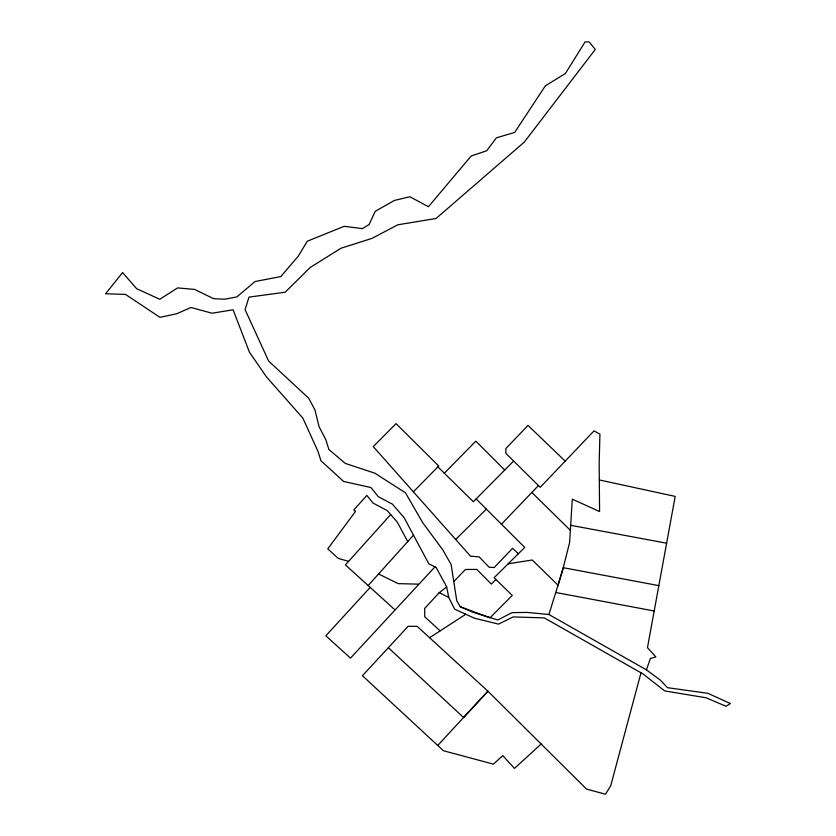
<?xml version="1.0" encoding="UTF-8"?>
<svg xmlns="http://www.w3.org/2000/svg" width="836" height="836" viewBox="0 0 836 836"><rect width="100%" height="100%" fill="white"/><g stroke="black" fill="none" stroke-linecap="round" stroke-linejoin="round"><path stroke-width="1.25" d="M640.993 672.802L610.708 785.735L605.515 794.2L586.59 789.121L487.921 691.194L417.143 626.31L408.104 626.331L362.437 675.718L443.425 750.728L493.439 764.146L502.77 755.598L514.485 768.409L541.143 744.019M548.907 614.502L527.108 612.422L512.113 612.631L497.702 619.988L472.883 612.265L460.291 606.758L456.738 600.676L451.137 564.561L442.704 549.754L422.671 522.625L405.481 492.801L374.852 473.186L345.32 463.416L328.893 449.517L325.8 439.611L319.091 426.736L314.932 409.943L308.756 398.26L268.649 361.089L245.073 309.633L249.003 297.125L285.17 292.203L310.177 267.499L341.015 248.208L371.989 238.385L397.769 224.811L436.11 218.457L524.371 142.016L595.284 49.46L589.244 42.009L585.158 41.8L565.397 73.495L545.333 85.857L514.662 132.464L496.385 137.825L486.667 150.793L471.18 155.998L428.45 206.722L409.912 196.742L394.299 200.483L375.228 211.341L369.125 224.529L362.406 228.646L344.244 226.295L307.272 241.207L298.243 256.224L280.791 276.57L255.053 281.533L236.87 296.905L224.518 299.236L213.567 298.671L194.621 289.413L177.598 287.908L159.76 299.278L136.676 288.713L122.589 272.557L105.587 293.75L125.536 294.418L159.927 317.335L176.678 313.761L191.016 307.481L212.03 313.228L233.098 309.78L249.4 352.113L266.444 376.869L302.851 418.094L318.014 451.461L320.972 460.793L343.606 481.452L370.933 487.545L378.28 496.647L392.356 504.129L403.987 517.453L428.847 563.84L436.089 567.404L446.633 586.757L448.733 597.447L454.68 609.183L474.461 618.222L498.538 624.116L513.137 616.916L544.33 617.908L643.124 674.015L664.683 690.923L706.054 697.767L725.993 706.274L730.413 703.546L707.893 693.305L667.442 687.673L660.586 680.274L646.416 669.855L548.907 614.502L562.304 571.406L569.588 542.679L572.284 499.155L599.579 511.538L599.172 463.416L599.924 434.135L594.03 430.864L540.234 487.315L505.874 453.342L505.853 448.587L527.997 425.399L565.199 461.127M646.416 669.855L650.429 658.413L655.905 656.981L647.461 647.681L675.195 496.396L599.36 479.958M390.684 514.558L345.425 564.906L394.832 609.757M368.174 585.566L413.486 535.176M370.191 587.394L325.852 635.788L350.483 658.151L434.981 566.86M446.675 586.987L439.266 592.63L424.698 608.389L424.719 616.738L440.144 630.877M437.73 745.472L487.921 691.194L463.583 717.518L388.322 647.712M501.464 524.193L538.405 485.591M453.77 581.584L465.453 569.483L476.792 569.41L491.296 584.071L495.915 579.505M413.381 491.808L438.733 466.028L396.065 423.622L373.274 446.612L470.48 556.139L479.164 556.891L489.123 567.226L494.18 567.529L512.646 548.28L518.362 553.725M513.638 461.054L473.343 501.736L444.334 473.218L475.851 441.157L504.735 470.041M455.662 539.439L486.364 509.124M429.589 637.711L465.788 614.261M508.163 563.819L532.239 559.995L558.02 585.2L563.245 567.696L658.841 585.618M418.303 584.145L398.155 583.632L378.583 573.987M570.664 525.29L666.616 543.201M555.752 592.494L654.191 611.001M348.591 561.374L338.246 558.385L327.743 548.865L355.561 511.339L353.743 510.023L366.868 495.424L373.013 503.042L387.225 510.587L397.267 522.092L407.717 541.592M460.291 606.758L490.042 617.762L512.269 595.399L494.097 577.739L524.736 547.413L476.133 498.914M439.266 592.63L448.733 597.447M531.832 492.456L570.351 530.306M437.897 466.875L444.334 473.218"/></g></svg>
